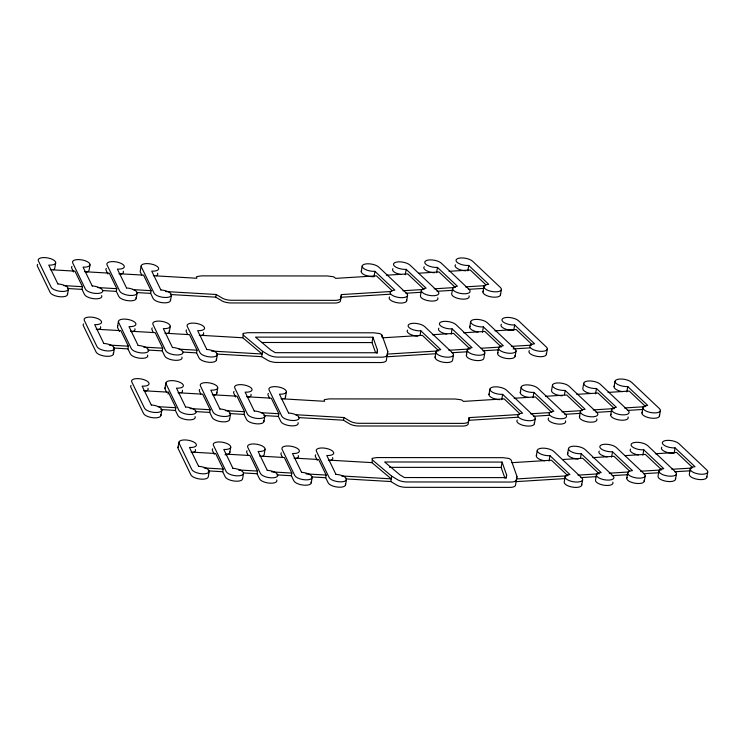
<?xml version="1.0" encoding="UTF-8"?>
<svg xmlns="http://www.w3.org/2000/svg" width="745" height="745" viewBox="0 0 745 745"><rect width="100%" height="100%" fill="white"/><g stroke="black" fill="none" stroke-linecap="round" stroke-linejoin="round"><path stroke-width="1.12" d="M391.73 291.463L341.387 294.592L340.418 301.138A8.884 3.529 9.8 0 1 334.719 303.029L230.848 302.945A8.884 3.529 9.8 0 1 222.224 301.045L215.733 297.162L170.773 294.545M341.387 294.592L340.875 298.466A8.884 3.529 9.8 0 1 335.175 300.356L231.313 300.263A8.884 3.529 9.8 0 1 222.69 298.363L216.199 294.489L165.465 291.528M377.492 350.141L377.147 352.757L275.278 352.674L270.882 350.048L255.488 337.122L372.947 337.224L377.492 350.141L376.942 353.353M387.772 351.417L387.26 355.291A8.884 3.529 9.8 0 1 381.561 357.181L277.699 357.097A8.884 3.529 9.8 0 1 269.066 355.188L262.575 351.314L243.252 335.082L242.861 333.862A4.228 1.676 9.8 0 1 243.224 333.415L247.815 332.698L373.794 332.801L379.503 333.527A4.228 1.676 9.8 0 1 380.565 333.983L382.055 335.203L387.772 351.417L387 355.887M519.451 414.499L469.117 417.628L468.139 424.175A8.884 3.529 9.8 0 1 462.44 426.065L358.578 425.982A8.884 3.529 9.8 0 1 349.945 424.082L343.454 420.199L298.494 417.582M506.628 475.003L506.283 477.629L404.414 477.536L400.018 474.91L384.625 461.984L502.083 462.086L506.628 475.003L506.079 478.216M516.909 476.288L516.397 480.162A8.884 3.529 9.8 0 1 510.688 482.052L406.826 481.959A8.884 3.529 9.8 0 1 398.203 480.059L391.712 476.185L372.388 459.954L371.988 458.734A4.228 1.676 9.8 0 1 372.36 458.277L376.951 457.56L502.931 457.672L508.639 458.399A4.228 1.676 9.8 0 1 509.701 458.846L511.191 460.065L516.909 476.288L515.466 485.517A8.884 3.529 9.8 0 1 509.766 487.407L405.904 487.314A8.884 3.529 9.8 0 1 397.281 485.414L390.79 481.54L345.82 478.914M55.698 262.808L54.776 268.172A8.884 3.529 9.8 0 1 53.37 269.718M67.534 294.508L68.456 289.153M101.683 295.56A8.884 3.529 9.8 0 1 94.922 298.81A8.884 3.529 9.8 0 1 84.52 294.554L82.006 289.367L82.472 286.695L74.938 271.143L50.315 269.709M90.024 264.82L89.102 270.174A8.884 3.529 9.8 0 1 86.206 272.223M136.009 297.562A8.884 3.529 9.8 0 1 129.248 300.822A8.884 3.529 9.8 0 1 118.846 296.557L116.332 291.37L116.797 288.688L109.264 273.145L84.641 271.711M117.496 326.766L118.418 321.412M113.454 354.005L114.376 348.651M141.159 265.918L140.237 271.273A8.884 3.529 9.8 0 0 140.414 272.232L141.774 275.026M136.186 298.522L137.117 293.167M147.603 355.058A8.884 3.529 9.8 0 1 140.842 358.317A8.884 3.529 9.8 0 1 130.44 354.061L127.926 348.874L128.382 346.192L120.858 330.65L96.226 329.215M170.344 299.574A8.884 3.529 9.8 0 1 163.583 302.824A8.884 3.529 9.8 0 1 153.172 298.568L150.658 293.372L151.123 290.69L143.589 275.147L118.967 273.713M170.521 300.524L171.443 295.169M181.929 357.069A8.884 3.529 9.8 0 1 175.168 360.319A8.884 3.529 9.8 0 1 164.766 356.063L162.252 350.876L162.717 348.194L155.183 332.652L130.552 331.218M169.348 331.683L170.27 326.329M164.971 388.294L165.893 382.939M160.929 415.533L161.851 410.178M168.025 393.965L168.333 392.177L143.701 390.743M195.078 416.585A8.884 3.529 9.8 0 1 188.317 419.845A8.884 3.529 9.8 0 1 177.915 415.58L175.401 410.402L175.857 407.72L168.333 392.177M177.971 447.624L178.902 442.26M216.255 359.071A8.884 3.529 9.8 0 1 209.494 362.331A8.884 3.529 9.8 0 1 199.092 358.075L196.578 352.879L197.043 350.197L189.509 334.654L164.887 333.22M215.733 297.162L216.199 294.489M216.441 360.031L217.363 354.676M229.404 418.597A8.884 3.529 9.8 0 1 222.643 421.847A8.884 3.529 9.8 0 1 212.241 417.591L209.727 412.404L210.192 409.731L202.659 394.179L178.036 392.745M216.823 393.211L217.745 387.856M209.177 471.51L208.255 476.875A8.884 3.529 9.8 0 1 200.181 479.072A8.884 3.529 9.8 0 1 190.916 474.91L178.148 448.574A8.884 3.529 9.8 0 1 178.39 446.767M211.384 351.035L262.119 353.996L242.786 337.764L243.252 335.082M229.581 419.547L230.512 414.192M243.513 473.522L242.581 478.877A8.884 3.529 9.8 0 1 234.507 481.084A8.884 3.529 9.8 0 1 225.241 476.921L222.727 471.734L223.193 469.052L215.659 453.509L191.037 452.075M229.823 452.541L230.745 447.186M263.73 420.599A8.884 3.529 9.8 0 1 256.969 423.858A8.884 3.529 9.8 0 1 246.567 419.593L244.053 414.406L244.518 411.724L236.984 396.182L212.362 394.748M436.039 353.717L386.841 356.781L386.329 360.645A8.884 3.529 9.8 0 1 380.63 362.536L276.767 362.452A8.884 3.529 9.8 0 1 268.144 360.552L261.653 356.669L262.575 351.314M263.916 421.558L264.838 416.204M276.74 479.929A8.884 3.529 9.8 0 1 269.969 483.188A8.884 3.529 9.8 0 1 259.567 478.923L257.062 473.736L257.519 471.063L249.994 455.521L225.363 454.087M265.08 449.188L264.158 454.543A8.884 3.529 9.8 0 1 262.752 456.098M298.065 422.601A8.884 3.529 9.8 0 1 291.304 425.861A8.884 3.529 9.8 0 1 280.902 421.605L278.379 416.408L278.844 413.726L271.31 398.184L246.688 396.75M285.484 397.225L286.406 391.87M311.065 481.931A8.884 3.529 9.8 0 1 304.305 485.191A8.884 3.529 9.8 0 1 293.903 480.935L291.388 475.738L291.844 473.066L284.32 457.523L259.688 456.089M311.242 482.89L312.164 477.536M345.391 483.943A8.884 3.529 9.8 0 1 338.63 487.193A8.884 3.529 9.8 0 1 328.228 482.937L325.714 477.741L326.17 475.068L318.646 459.525L294.014 458.082M361.26 271.459L362.182 266.105M343.454 420.199L343.92 417.526L295.495 414.704M374.186 275.603L374.921 271.32A8.884 3.529 9.8 0 1 363.122 268.051A8.884 3.529 9.8 0 1 366.959 263.804A8.884 3.529 9.8 0 1 378.758 267.073L406.658 293.428A8.884 3.529 9.8 0 1 402.812 297.674A8.884 3.529 9.8 0 1 391.023 294.396A8.884 3.529 9.8 0 1 394.859 290.15L374.921 271.32M345.568 484.893L346.5 479.538M375.433 352.264L372.016 342.579L372.947 337.224M381.747 336.982L382.055 335.203M341.676 475.971L391.246 478.858L371.923 462.626L372.388 459.954M405.271 274.728L406.193 269.373A8.884 3.529 9.8 0 1 394.394 266.095A8.884 3.529 9.8 0 1 398.24 261.849A8.884 3.529 9.8 0 1 410.039 265.127L437.93 291.472A8.884 3.529 9.8 0 1 434.093 295.718A8.884 3.529 9.8 0 1 422.294 292.45A8.884 3.529 9.8 0 1 426.131 288.203L406.193 269.373M406.677 300.719L407.599 295.365M421.353 290.503L420.422 295.858A8.884 3.529 9.8 0 0 429.874 300.971A8.884 3.529 9.8 0 0 437.771 297.814M390.79 481.54L391.712 476.185M420.096 335.11L420.841 330.827A8.884 3.529 9.8 0 1 409.042 327.558A8.884 3.529 9.8 0 1 412.879 323.311A8.884 3.529 9.8 0 1 424.678 326.58L452.569 352.925A8.884 3.529 9.8 0 1 448.732 357.181A8.884 3.529 9.8 0 1 436.933 353.903A8.884 3.529 9.8 0 1 440.779 349.656L420.841 330.827M436.542 272.772L437.473 267.418A8.884 3.529 9.8 0 1 425.674 264.149A8.884 3.529 9.8 0 1 429.511 259.903A8.884 3.529 9.8 0 1 441.31 263.171L469.201 289.516A8.884 3.529 9.8 0 1 465.364 293.772A8.884 3.529 9.8 0 1 453.565 290.494A8.884 3.529 9.8 0 1 457.411 286.248L437.473 267.418M435.071 357.311L435.993 351.957M452.625 288.548L451.703 293.903A8.884 3.529 9.8 0 0 461.146 299.024A8.884 3.529 9.8 0 0 469.043 295.867M451.191 334.235L452.113 328.88A8.884 3.529 9.8 0 1 440.314 325.602A8.884 3.529 9.8 0 1 444.16 321.356A8.884 3.529 9.8 0 1 455.949 324.624L483.85 350.979A8.884 3.529 9.8 0 1 480.013 355.225A8.884 3.529 9.8 0 1 468.214 351.957A8.884 3.529 9.8 0 1 472.051 347.71L452.113 328.88M467.823 270.826L468.745 265.471A8.884 3.529 9.8 0 1 456.946 262.193A8.884 3.529 9.8 0 1 460.783 257.947A8.884 3.529 9.8 0 1 472.581 261.216L500.482 287.57A8.884 3.529 9.8 0 1 496.645 291.817A8.884 3.529 9.8 0 1 484.846 288.548A8.884 3.529 9.8 0 1 488.683 284.301L468.745 265.471M453.519 354.871L452.588 360.226A8.884 3.529 9.8 0 1 442.223 362.051A8.884 3.529 9.8 0 1 435.49 356.464M469.722 327.064L470.644 321.71M466.342 355.365L467.264 350.01M482.974 291.956L483.896 286.601M482.462 332.279L483.393 326.925A8.884 3.529 9.8 0 1 471.594 323.656A8.884 3.529 9.8 0 1 475.431 319.409A8.884 3.529 9.8 0 1 487.23 322.678L515.121 349.023A8.884 3.529 9.8 0 1 511.284 353.27A8.884 3.529 9.8 0 1 499.485 350.001A8.884 3.529 9.8 0 1 503.322 345.755L483.393 326.925M469.117 417.628L468.652 420.31L517.84 417.247M484.79 352.925L483.868 358.28A8.884 3.529 9.8 0 1 473.503 360.096A8.884 3.529 9.8 0 1 466.761 354.508M500.5 294.871L501.422 289.516M488.981 394.496L489.903 389.141M497.623 353.409L498.545 348.055M501.72 399.711L502.642 394.356A8.884 3.529 9.8 0 1 490.843 391.088A8.884 3.529 9.8 0 1 494.689 386.841A8.884 3.529 9.8 0 1 506.479 390.11L534.379 416.464A8.884 3.529 9.8 0 1 530.542 420.711A8.884 3.529 9.8 0 1 518.743 417.433A8.884 3.529 9.8 0 1 522.58 413.186L502.642 394.356M513.92 329.253L514.665 324.969A8.884 3.529 9.8 0 1 502.866 321.7A8.884 3.529 9.8 0 1 506.702 317.454A8.884 3.529 9.8 0 1 518.501 320.722L546.402 347.077A8.884 3.529 9.8 0 1 542.556 351.323A8.884 3.529 9.8 0 1 530.757 348.055A8.884 3.529 9.8 0 1 534.603 343.808L514.665 324.969M515.14 356.324L516.062 350.969M504.942 478.206L501.152 467.441L502.083 462.086M520.252 392.55L521.174 387.195M532.992 397.765L533.923 392.41A8.884 3.529 9.8 0 1 522.124 389.132A8.884 3.529 9.8 0 1 525.961 384.886A8.884 3.529 9.8 0 1 537.76 388.164L565.651 414.509A8.884 3.529 9.8 0 1 561.814 418.755A8.884 3.529 9.8 0 1 550.015 415.487A8.884 3.529 9.8 0 1 553.852 411.24L533.923 392.41M534.398 423.756L535.32 418.401M546.411 354.378L547.342 349.023M536.307 455.838L537.238 450.474M552.455 385.24L551.533 390.594A8.884 3.529 9.8 0 0 562.112 395.809M549.046 461.053L549.978 455.698A8.884 3.529 9.8 0 1 538.179 452.42A8.884 3.529 9.8 0 1 542.015 448.173A8.884 3.529 9.8 0 1 553.814 451.451L581.705 477.796A8.884 3.529 9.8 0 1 577.869 482.043A8.884 3.529 9.8 0 1 566.07 478.774A8.884 3.529 9.8 0 1 569.906 474.528L549.978 455.698M564.459 394.738L565.194 390.454A8.884 3.529 9.8 0 1 553.395 387.186A8.884 3.529 9.8 0 1 557.232 382.939A8.884 3.529 9.8 0 1 569.031 386.208L596.931 412.553A8.884 3.529 9.8 0 1 593.085 416.809A8.884 3.529 9.8 0 1 581.286 413.531A8.884 3.529 9.8 0 1 585.132 409.284L565.194 390.454M567.588 453.882L568.51 448.527M565.129 476.828L564.207 482.183A8.884 3.529 9.8 0 0 573.65 487.295A8.884 3.529 9.8 0 0 581.547 484.138M583.726 383.284L582.804 388.639A8.884 3.529 9.8 0 0 591.102 393.602M579.424 416.939L580.346 411.585M580.513 458.026L581.249 453.742A8.884 3.529 9.8 0 1 569.45 450.474A8.884 3.529 9.8 0 1 573.287 446.227A8.884 3.529 9.8 0 1 585.086 449.496L612.986 475.841A8.884 3.529 9.8 0 1 609.14 480.087A8.884 3.529 9.8 0 1 597.341 476.819A8.884 3.529 9.8 0 1 601.187 472.572L581.249 453.742M595.544 393.863L596.466 388.508A8.884 3.529 9.8 0 1 584.667 385.23A8.884 3.529 9.8 0 1 588.513 380.984A8.884 3.529 9.8 0 1 600.312 384.252L628.203 410.607A8.884 3.529 9.8 0 1 624.366 414.853A8.884 3.529 9.8 0 1 612.567 411.585A8.884 3.529 9.8 0 1 616.404 407.338L596.466 388.508M581.724 485.097L582.646 479.743M596.4 474.872L595.479 480.227A8.884 3.529 9.8 0 0 604.921 485.349A8.884 3.529 9.8 0 0 612.818 482.192M614.076 386.692L615.007 381.338M610.695 414.993L611.626 409.638M611.598 457.151L612.52 451.787A8.884 3.529 9.8 0 1 600.721 448.518A8.884 3.529 9.8 0 1 604.568 444.271A8.884 3.529 9.8 0 1 616.366 447.54L644.257 473.894A8.884 3.529 9.8 0 1 640.421 478.141A8.884 3.529 9.8 0 1 628.622 474.872A8.884 3.529 9.8 0 1 632.458 470.626L612.52 451.787M626.815 391.907L627.746 386.553A8.884 3.529 9.8 0 1 615.947 383.284A8.884 3.529 9.8 0 1 619.784 379.037A8.884 3.529 9.8 0 1 631.583 382.306L659.474 408.651A8.884 3.529 9.8 0 1 655.637 412.898A8.884 3.529 9.8 0 1 643.838 409.629A8.884 3.529 9.8 0 1 647.675 405.382L627.746 386.553M626.75 478.281L627.681 472.926M641.976 413.037L642.898 407.683M642.87 455.195L643.801 449.84A8.884 3.529 9.8 0 1 632.002 446.572A8.884 3.529 9.8 0 1 635.839 442.325A8.884 3.529 9.8 0 1 647.638 445.594L675.529 471.939A8.884 3.529 9.8 0 1 671.692 476.185A8.884 3.529 9.8 0 1 659.893 472.917A8.884 3.529 9.8 0 1 663.73 468.67L643.801 449.84M644.276 481.196L645.198 475.841M659.493 415.952L660.424 410.597M658.952 470.97L658.031 476.325A8.884 3.529 9.8 0 0 667.473 481.447A8.884 3.529 9.8 0 0 675.37 478.29M675.072 447.885L695.011 466.715A8.884 3.529 9.8 0 0 691.174 470.97A8.884 3.529 9.8 0 0 702.973 474.239A8.884 3.529 9.8 0 0 706.809 469.993L678.909 443.638A8.884 3.529 9.8 0 0 667.11 440.37A8.884 3.529 9.8 0 0 663.274 444.616A8.884 3.529 9.8 0 0 675.072 447.885L674.15 453.239A8.884 3.529 9.8 0 1 664.466 451.377A8.884 3.529 9.8 0 1 661.83 447.168M675.547 479.24L676.479 473.885M690.224 469.024L689.302 474.379A8.884 3.529 9.8 0 0 698.745 479.491A8.884 3.529 9.8 0 0 706.642 476.334M706.828 477.294L707.75 471.939M386.459 275.212L407.692 273.89L424.147 289.442M418.858 273.201L438.973 271.944L455.428 287.496M449.021 271.32L470.244 269.997L485.889 284.776M402.924 290.764L423.03 289.516M434.205 288.818L454.31 287.57M465.485 286.872L485.591 285.624M340.931 297.274L390.119 294.21M405.811 293.232L421.456 292.263M437.091 291.286L452.737 290.317M468.372 289.339L484.017 288.371M382.725 337.811L422.322 335.343L438.786 350.895M432.379 334.719L453.603 333.397L470.067 348.949L448.844 350.271M463.66 332.773L484.883 331.451L501.348 347.002M494.941 330.827L516.164 329.504L531.809 344.283M387.307 354.099L437.641 350.969M481.242 348.25L500.23 347.077M511.405 346.378L531.511 345.131M451.731 352.739L467.376 351.77M483.011 350.793L498.656 349.824M513.175 348.921L529.937 347.878M514.18 398.249L535.413 396.927L551.877 412.479M545.461 396.303L566.694 394.98L582.329 409.759M576.742 394.356L597.974 393.034L614.439 408.586L593.206 409.908M608.022 392.41L629.246 391.088L645.71 406.64M530.645 413.801L549.642 412.618M561.926 411.855L582.041 410.607M624.487 407.962L644.593 406.705M533.532 416.269L549.177 415.3M564.812 414.322L580.457 413.354M596.093 412.376L611.738 411.408M627.374 410.43L643.01 409.452M511.862 462.673L551.458 460.214L567.923 475.766M562.633 459.516L582.739 458.268L599.204 473.82M592.796 457.644L614.02 456.322L629.665 471.091M625.195 455.623L645.3 454.376L661.765 469.927M655.349 453.742L676.572 452.42L692.217 467.199M516.443 478.97L566.777 475.832M577.98 475.133L598.086 473.885M609.261 473.187L628.249 472.013M640.542 471.24L660.647 469.993M671.813 469.294L691.919 468.046M515.978 481.643L565.176 478.579M580.867 477.61L596.503 476.632M612.148 475.664L627.784 474.686M643.429 473.718L659.064 472.74M674.7 471.762L690.345 470.793M261.542 342.486L372.016 342.579M389.514 467.348L501.152 467.441M153.321 275.715L196.866 278.257L196.475 277.038A4.228 1.676 9.8 0 1 196.848 276.591L201.439 275.864L327.418 275.976L333.117 276.702A4.228 1.676 9.8 0 1 334.188 277.149L335.678 278.369L376.411 275.836L392.047 290.615M63.437 285.577L82.472 286.695M97.763 287.579L116.797 288.688M133.215 289.647L151.123 290.69M67.45 288.52L82.006 289.367M102.903 290.587L116.332 291.37M137.229 292.589L150.658 293.372M199.241 335.222L242.786 337.764M109.357 345.084L128.382 346.192M143.683 347.086L162.717 348.194M179.126 349.154L197.043 350.197M113.37 348.027L127.926 348.874M147.696 350.029L162.252 350.876M183.149 352.096L196.578 352.879M216.693 354.052L261.653 356.669M281.042 398.752L324.596 401.294L324.196 400.074A4.228 1.676 9.8 0 1 324.569 399.627L329.16 398.901L455.139 399.013L460.848 399.739A4.228 1.676 9.8 0 1 461.909 400.186L463.399 401.406L504.132 398.873L519.768 413.652M157.949 406.677L175.857 407.72M190.04 408.549L210.192 409.731M225.493 410.616L244.518 411.724M260.936 412.683L278.844 413.726M160.846 409.545L175.401 410.402M195.181 411.557L209.727 412.404M229.507 413.559L244.053 414.406M263.832 415.561L278.379 416.408M328.368 460.093L371.923 462.626M204.167 467.944L223.193 469.052M238.493 469.955L257.519 471.063M271.702 471.892L291.844 473.066M306.027 473.894L326.17 475.068M208.181 470.887L222.727 471.734M243.624 472.954L257.062 473.736M276.833 474.891L291.388 475.738M312.276 476.958L325.714 477.741M343.92 417.526L350.411 421.4A8.884 3.529 9.8 0 0 359.034 423.3L462.896 423.393A8.884 3.529 9.8 0 0 468.605 421.502M317.277 460.336L315.47 456.601A8.884 3.529 9.8 0 1 315.712 454.795M269.494 398.063L268.135 395.269A8.884 3.529 9.8 0 1 268.377 393.453M282.495 457.393L281.144 454.599A8.884 3.529 9.8 0 1 281.377 452.783M235.616 396.992L233.809 393.258A8.884 3.529 9.8 0 1 234.051 391.451M248.169 455.391L246.809 452.588A8.884 3.529 9.8 0 1 247.051 450.781M187.693 334.533L186.334 331.739A8.884 3.529 9.8 0 1 186.576 329.923M200.843 394.058L199.483 391.255A8.884 3.529 9.8 0 1 199.716 389.439M214.29 454.32L212.483 450.585A8.884 3.529 9.8 0 1 212.725 448.769M153.358 332.531L152.008 329.728A8.884 3.529 9.8 0 1 152.241 327.921M166.508 392.047L165.148 389.244A8.884 3.529 9.8 0 1 165.39 387.437M107.895 273.955L106.088 270.221A8.884 3.529 9.8 0 1 106.33 268.414M119.489 331.46L117.673 327.726A8.884 3.529 9.8 0 1 117.915 325.91M73.569 271.953L71.762 268.219A8.884 3.529 9.8 0 1 71.995 266.403M406.491 299.769A8.884 3.529 9.8 0 1 397.448 302.768A8.884 3.529 9.8 0 1 389.57 296.957M465.662 270.817A8.884 3.529 9.8 0 1 455.502 264.754M500.323 293.912A8.884 3.529 9.8 0 1 491.272 296.91A8.884 3.529 9.8 0 1 483.393 291.099M67.357 293.549A8.884 3.529 9.8 0 1 60.587 296.808A8.884 3.529 9.8 0 1 50.185 292.543L37.427 266.207A8.884 3.529 9.8 0 1 37.669 264.401M123.251 271.227A8.884 3.529 9.8 0 1 120.541 274.225M434.391 272.772A8.884 3.529 9.8 0 1 424.222 266.701M373.999 276.674A8.884 3.529 9.8 0 1 364.314 274.803A8.884 3.529 9.8 0 1 361.679 270.603M400.829 274.467A8.884 3.529 9.8 0 1 392.95 268.656M157.577 273.229A8.884 3.529 9.8 0 1 156.357 275.743M514.963 355.374A8.884 3.529 9.8 0 1 505.92 358.373A8.884 3.529 9.8 0 1 498.032 352.553M546.234 353.419A8.884 3.529 9.8 0 1 537.192 356.417A8.884 3.529 9.8 0 1 529.313 350.606M513.743 330.324A8.884 3.529 9.8 0 1 504.058 328.461A8.884 3.529 9.8 0 1 501.413 324.252M113.268 353.055A8.884 3.529 9.8 0 1 106.507 356.306A8.884 3.529 9.8 0 1 96.105 352.05L83.347 325.714A8.884 3.529 9.8 0 1 83.589 323.907M100.51 326.72A8.884 3.529 9.8 0 1 97.8 329.718M134.845 328.722A8.884 3.529 9.8 0 1 132.126 331.73M169.171 330.733A8.884 3.529 9.8 0 1 167.942 333.238M417.759 336.181A8.884 3.529 9.8 0 1 407.59 330.11M478.02 332.019A8.884 3.529 9.8 0 1 470.142 326.208M446.749 333.974A8.884 3.529 9.8 0 1 438.87 328.163M203.497 332.736A8.884 3.529 9.8 0 1 200.787 335.744M528.55 397.504A8.884 3.529 9.8 0 1 520.671 391.693M216.646 392.252A8.884 3.529 9.8 0 1 213.927 395.26M250.972 394.263A8.884 3.529 9.8 0 1 248.262 397.262M285.307 396.265A8.884 3.529 9.8 0 1 284.078 398.78M499.56 399.711A8.884 3.529 9.8 0 1 489.4 393.639M622.373 391.647A8.884 3.529 9.8 0 1 614.495 385.836M659.316 415.002A8.884 3.529 9.8 0 1 650.273 418.001A8.884 3.529 9.8 0 1 642.395 412.181M628.044 416.949A8.884 3.529 9.8 0 1 618.993 419.947A8.884 3.529 9.8 0 1 611.114 414.136M596.764 418.904A8.884 3.529 9.8 0 1 587.721 421.903A8.884 3.529 9.8 0 1 579.843 416.092M565.492 420.851A8.884 3.529 9.8 0 1 556.45 423.849A8.884 3.529 9.8 0 1 548.562 418.038M534.221 422.806A8.884 3.529 9.8 0 1 525.169 425.805A8.884 3.529 9.8 0 1 517.291 419.994M160.743 414.583A8.884 3.529 9.8 0 1 153.982 417.833A8.884 3.529 9.8 0 1 143.58 413.577L130.822 387.242A8.884 3.529 9.8 0 1 131.064 385.426M147.985 388.238A8.884 3.529 9.8 0 1 145.275 391.246M182.32 390.25A8.884 3.529 9.8 0 1 181.091 392.755M644.099 480.236A8.884 3.529 9.8 0 1 635.047 483.235A8.884 3.529 9.8 0 1 627.169 477.424M638.428 454.934A8.884 3.529 9.8 0 1 630.549 449.123M229.646 451.582A8.884 3.529 9.8 0 1 225.046 454.841M298.307 455.595A8.884 3.529 9.8 0 1 295.588 458.603M607.156 456.89A8.884 3.529 9.8 0 1 599.278 451.07M578.167 459.097A8.884 3.529 9.8 0 1 567.997 453.025M332.633 457.607A8.884 3.529 9.8 0 1 329.923 460.606M544.604 460.792A8.884 3.529 9.8 0 1 536.726 454.981M195.32 449.58A8.884 3.529 9.8 0 1 192.601 452.578M335.921 474.332L326.794 455.502A8.884 3.529 9.8 0 0 333.555 452.252A8.884 3.529 9.8 0 0 323.153 447.987A8.884 3.529 9.8 0 0 316.392 451.247L329.15 477.582A8.884 3.529 9.8 0 0 339.552 481.838A8.884 3.529 9.8 0 0 346.323 478.588A8.884 3.529 9.8 0 0 335.921 474.332M288.585 412.991L279.468 394.17A8.884 3.529 9.8 0 0 286.229 390.911A8.884 3.529 9.8 0 0 275.827 386.655A8.884 3.529 9.8 0 0 269.066 389.914L281.824 416.25A8.884 3.529 9.8 0 0 292.226 420.506A8.884 3.529 9.8 0 0 298.987 417.247A8.884 3.529 9.8 0 0 288.585 412.991M301.585 472.321L292.468 453.5A8.884 3.529 9.8 0 0 299.229 450.241A8.884 3.529 9.8 0 0 288.827 445.985A8.884 3.529 9.8 0 0 282.066 449.244L294.824 475.58A8.884 3.529 9.8 0 0 305.226 479.836A8.884 3.529 9.8 0 0 311.987 476.577A8.884 3.529 9.8 0 0 301.585 472.321M254.259 410.989L245.133 392.159A8.884 3.529 9.8 0 0 251.903 388.909A8.884 3.529 9.8 0 0 241.501 384.653A8.884 3.529 9.8 0 0 234.731 387.903L247.498 414.239A8.884 3.529 9.8 0 0 257.9 418.504A8.884 3.529 9.8 0 0 264.661 415.244A8.884 3.529 9.8 0 0 254.259 410.989M267.259 470.319L258.142 451.489A8.884 3.529 9.8 0 0 264.903 448.239A8.884 3.529 9.8 0 0 254.501 443.973A8.884 3.529 9.8 0 0 247.731 447.233L260.499 473.569A8.884 3.529 9.8 0 0 270.901 477.824A8.884 3.529 9.8 0 0 277.662 474.574A8.884 3.529 9.8 0 0 267.259 470.319M206.784 349.461L197.658 330.64A8.884 3.529 9.8 0 0 204.428 327.381A8.884 3.529 9.8 0 0 194.017 323.125A8.884 3.529 9.8 0 0 187.256 326.385L200.023 352.72A8.884 3.529 9.8 0 0 210.425 356.976A8.884 3.529 9.8 0 0 217.186 353.717A8.884 3.529 9.8 0 0 206.784 349.461M219.924 408.977L210.807 390.156A8.884 3.529 9.8 0 0 217.568 386.897A8.884 3.529 9.8 0 0 207.166 382.641A8.884 3.529 9.8 0 0 200.405 385.901L213.163 412.236A8.884 3.529 9.8 0 0 223.565 416.492A8.884 3.529 9.8 0 0 230.326 413.233A8.884 3.529 9.8 0 0 219.924 408.977M160.864 289.954L151.747 271.133A8.884 3.529 9.8 0 0 158.508 267.874A8.884 3.529 9.8 0 0 148.106 263.618A8.884 3.529 9.8 0 0 141.345 266.878L154.103 293.213A8.884 3.529 9.8 0 0 164.505 297.469A8.884 3.529 9.8 0 0 171.266 294.21A8.884 3.529 9.8 0 0 160.864 289.954M232.924 468.307L223.807 449.486A8.884 3.529 9.8 0 0 230.568 446.227A8.884 3.529 9.8 0 0 220.166 441.971A8.884 3.529 9.8 0 0 213.405 445.231L226.163 471.566A8.884 3.529 9.8 0 0 236.565 475.822A8.884 3.529 9.8 0 0 243.326 472.563A8.884 3.529 9.8 0 0 232.924 468.307M172.449 347.449L163.332 328.629A8.884 3.529 9.8 0 0 170.093 325.379A8.884 3.529 9.8 0 0 159.691 321.114A8.884 3.529 9.8 0 0 152.93 324.373L165.688 350.709A8.884 3.529 9.8 0 0 176.09 354.965A8.884 3.529 9.8 0 0 182.851 351.714A8.884 3.529 9.8 0 0 172.449 347.449M185.598 406.975L176.481 388.145A8.884 3.529 9.8 0 0 183.242 384.895A8.884 3.529 9.8 0 0 172.84 380.639A8.884 3.529 9.8 0 0 166.079 383.889L178.837 410.225A8.884 3.529 9.8 0 0 189.239 414.49A8.884 3.529 9.8 0 0 196 411.231A8.884 3.529 9.8 0 0 185.598 406.975M126.538 287.952L117.412 269.122A8.884 3.529 9.8 0 0 124.173 265.872A8.884 3.529 9.8 0 0 113.771 261.616A8.884 3.529 9.8 0 0 107.01 264.866L119.768 291.202A8.884 3.529 9.8 0 0 130.179 295.467A8.884 3.529 9.8 0 0 136.94 292.208A8.884 3.529 9.8 0 0 126.538 287.952M198.598 466.305L189.481 447.475A8.884 3.529 9.8 0 0 196.242 444.225A8.884 3.529 9.8 0 0 185.84 439.96A8.884 3.529 9.8 0 0 179.079 443.219L191.838 469.555A8.884 3.529 9.8 0 0 202.24 473.811A8.884 3.529 9.8 0 0 209 470.561A8.884 3.529 9.8 0 0 198.598 466.305M138.123 345.447L129.006 326.627A8.884 3.529 9.8 0 0 135.767 323.367A8.884 3.529 9.8 0 0 125.365 319.111A8.884 3.529 9.8 0 0 118.604 322.371L131.362 348.707A8.884 3.529 9.8 0 0 141.764 352.962A8.884 3.529 9.8 0 0 148.525 349.703A8.884 3.529 9.8 0 0 138.123 345.447M151.272 404.963L142.146 386.143A8.884 3.529 9.8 0 0 148.916 382.883A8.884 3.529 9.8 0 0 138.505 378.628A8.884 3.529 9.8 0 0 131.744 381.887L144.511 408.223A8.884 3.529 9.8 0 0 154.913 412.479A8.884 3.529 9.8 0 0 161.674 409.219A8.884 3.529 9.8 0 0 151.272 404.963M92.203 285.94L83.086 267.12A8.884 3.529 9.8 0 0 89.847 263.86A8.884 3.529 9.8 0 0 79.445 259.605A8.884 3.529 9.8 0 0 72.684 262.864L85.442 289.2A8.884 3.529 9.8 0 0 95.844 293.456A8.884 3.529 9.8 0 0 102.605 290.196A8.884 3.529 9.8 0 0 92.203 285.94M103.797 343.436L94.671 324.615A8.884 3.529 9.8 0 0 101.432 321.365A8.884 3.529 9.8 0 0 91.03 317.1A8.884 3.529 9.8 0 0 84.269 320.359L97.027 346.695A8.884 3.529 9.8 0 0 107.438 350.951A8.884 3.529 9.8 0 0 114.199 347.701A8.884 3.529 9.8 0 0 103.797 343.436M57.877 283.938L48.76 265.108A8.884 3.529 9.8 0 0 55.521 261.858A8.884 3.529 9.8 0 0 45.119 257.602A8.884 3.529 9.8 0 0 38.358 260.852L51.116 287.188A8.884 3.529 9.8 0 0 61.518 291.453A8.884 3.529 9.8 0 0 68.279 288.194A8.884 3.529 9.8 0 0 57.877 283.938"/></g></svg>
